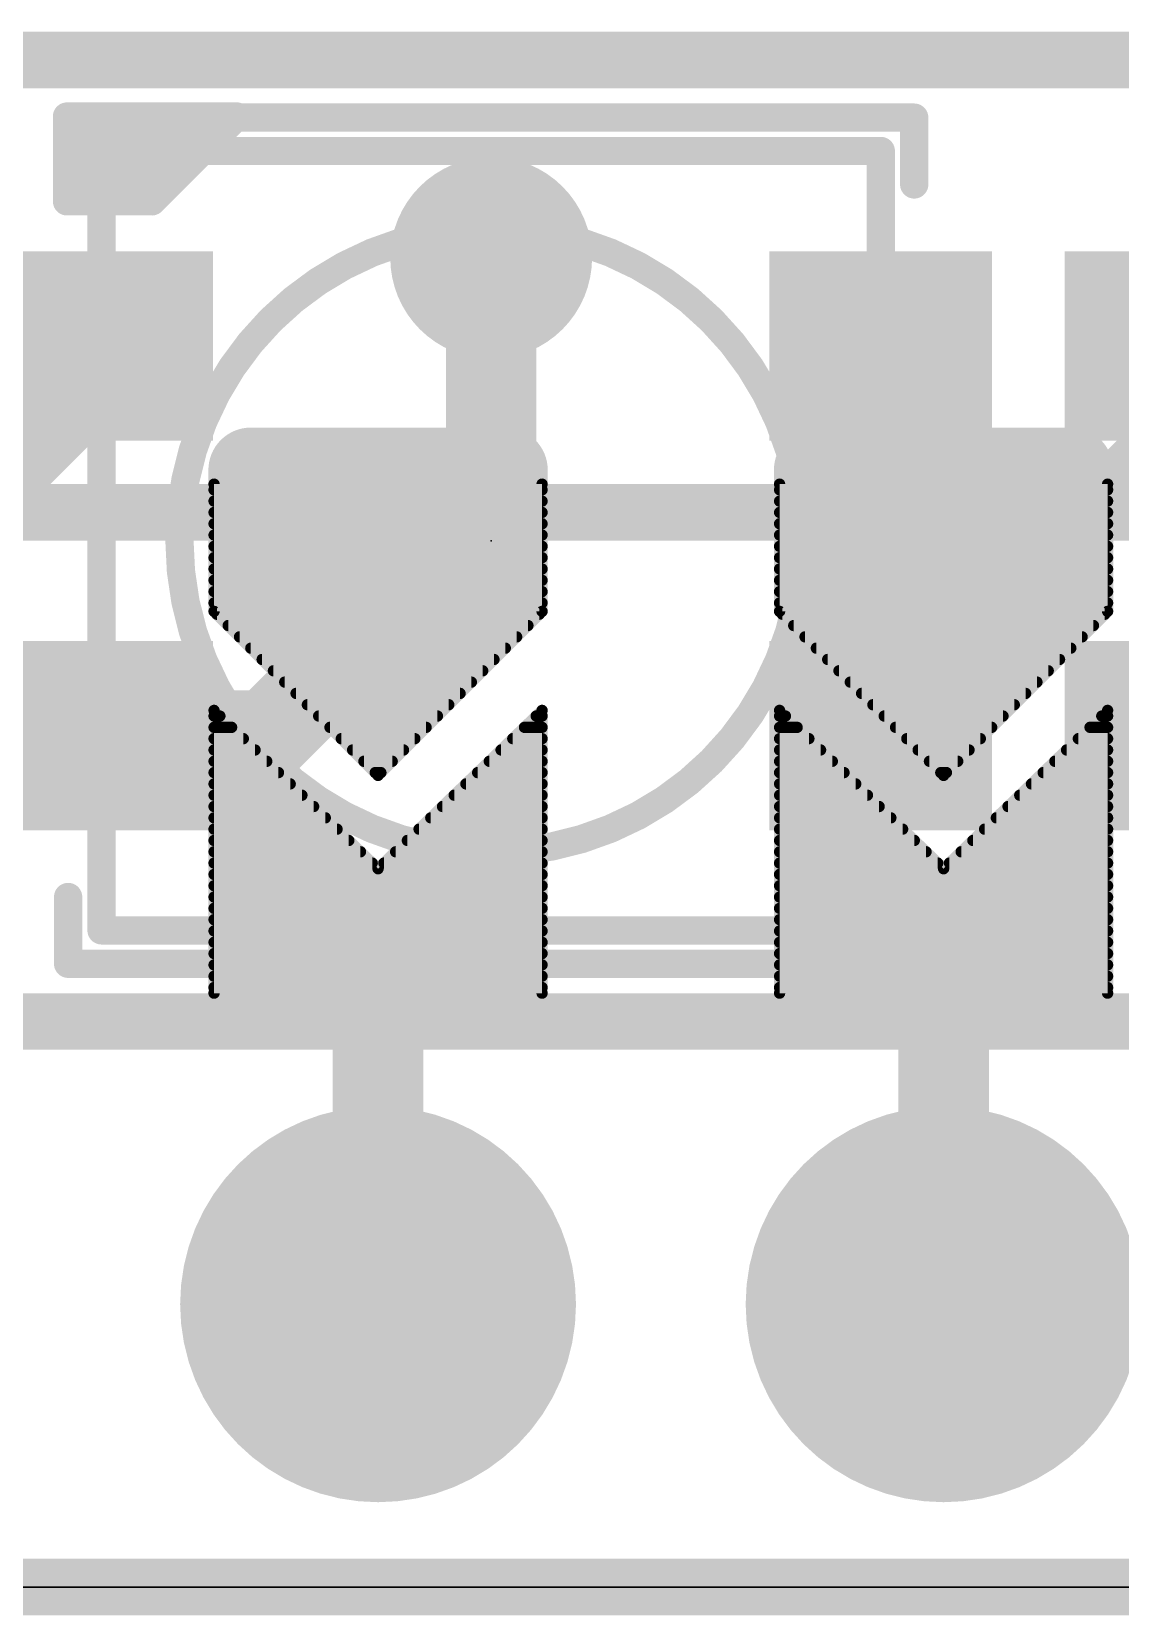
# Model space of a CAD drawing. Extents: x -9.8 to 63.1, y -5.4 to 29.5.
# Drawn here: x 30.19 to 35.08, y -0.13 to 6.98 of the extents above; entities that cross this region are included whole.
import ezdxf

# ---------------------------------------------------------------- set-up
doc = ezdxf.new("R2010")
doc.units = 0
for name, color, linetype in [('1', 12, 'CONTINUOUS'), ('16', 132, 'CONTINUOUS'), ('17', 110, 'CONTINUOUS'), ('18', 110, 'CONTINUOUS'), ('20', 4, 'CONTINUOUS'), ('21', 40, 'CONTINUOUS'), ('23', 53, 'CONTINUOUS'), ('47', 253, 'CONTINUOUS'), ('51', 253, 'CONTINUOUS')]:
    doc.layers.add(name, color=color, linetype=linetype)

# ---------------------------------------------------------------- blocks, each defined once
blk = doc.blocks.new('RECT')
blk.add_solid([(-0.5, -0.5), (0.5, -0.5), (-0.5, 0.5), (0.5, 0.5)])
blk = doc.blocks.new('ROUNDP')
at = {"const_width": 0.5}
blk.add_lwpolyline([(0, -0.25, 1), (0, 0.25, 1), (0, -0.25)], format="xyb", dxfattribs=at)
blk = doc.blocks.new('RECT121920X243840R50')
at = {"const_width": 0.1905}
blk.add_lwpolyline([(0.2858, -0.5715), (0.2858, 0.5715, 0.4142), (0.1905, 0.6668), (-0.1905, 0.6668, 0.4142), (-0.2858, 0.5715), (-0.2858, -0.5715, 0.4142), (-0.1905, -0.6668), (0.1905, -0.6668, 0.4142)], format="xyb", close=True, dxfattribs=at)
blk.add_solid([(-0.2159, -0.5969), (0.2159, -0.5969), (-0.2159, 0.5969), (0.2159, 0.5969)])
blk = doc.blocks.new('ROUNDV')
at = {"const_width": 0.5}
blk.add_lwpolyline([(0, -0.25, 1), (0, 0.25, 1), (0, -0.25)], format="xyb", dxfattribs=at)

msp = doc.modelspace()

# ---------------------------------------------------------------- linework, layer by layer
at = {"layer": '1'}
for points, const_width in [([(7.662, 6.858), (42.249, 6.858)], 0.254), ([(32.258, 4.826), (32.258, 5.969)], 0.4064), ([(30.508, 5.362), (30.508, 5.574)], 0.254), ([(29.182, 4.036), (30.508, 5.362)], 0.254), ([(34.008, 3.909), (35.334, 5.235)], 0.254), ([(31.256, 3.824), (32.258, 4.826)], 0.4064), ([(30.508, 3.824), (31.256, 3.824)], 0.4064), ([(34.008, 3.824), (34.008, 3.909)], 0.254), ([(7.747, 2.54), (45.339, 2.54)], 0.254), ([(0, 0), (50.8, 0)], 0.254)]:
    msp.add_lwpolyline(points, dxfattribs=dict(at, const_width=const_width))
for points, const_width in [([(32.3596, 5.969, 1), (32.1564, 5.969)], 0.2032), ([(30.5715, 5.574, 1), (30.4445, 5.574)], 0.127), ([(30.5529, 5.3171, 1), (30.4631, 5.4069)], 0.127), ([(30.4445, 5.362, 1), (30.5715, 5.362)], 0.127), ([(32.3298, 4.7542, 1), (32.1862, 4.8978)], 0.2032), ([(32.1564, 4.826, 1), (32.3596, 4.826)], 0.2032), ([(30.508, 3.9256, 1), (30.508, 3.7224)], 0.2032), ([(31.1842, 3.8958, 1), (31.3278, 3.7522)], 0.2032), ([(31.256, 3.7224, 1), (31.256, 3.9256)], 0.2032), ([(34.0715, 3.909, 1), (33.9445, 3.909)], 0.127), ([(33.9631, 3.9539, 1), (34.0529, 3.8641)], 0.127), ([(33.9445, 3.824, 1), (34.0715, 3.824)], 0.127)]:
    msp.add_lwpolyline(points, format="xyb", dxfattribs=dict(at, const_width=const_width))
at = {"layer": '16'}
for points, const_width in [([(32.258, 5.969), (32.131, 5.969)], 0.4064), ([(31.0134, 4.953), (31.0134, 4.3815)], 0.0508), ([(32.4866, 4.953), (31.0134, 4.953)], 0.0508), ([(32.4866, 4.3815), (32.4866, 4.953)], 0.0508), ([(33.5534, 4.953), (33.5534, 4.3815)], 0.0508), ([(35.0266, 4.953), (33.5534, 4.953)], 0.0508), ([(35.0266, 4.3815), (35.0266, 4.953)], 0.0508), ([(31.75, 4.826), (29.21, 4.826)], 0.254), ([(31.0134, 4.9276), (32.4866, 4.9276)], 0.0508), ([(34.29, 4.826), (31.75, 4.826)], 0.254), ([(33.5534, 4.9276), (35.0266, 4.9276)], 0.0508), ([(36.83, 4.826), (34.29, 4.826)], 0.254), ([(31.0134, 4.8768), (32.4866, 4.8768)], 0.0508), ([(31.0134, 4.826), (32.4866, 4.826)], 0.0508), ([(33.5534, 4.8768), (35.0266, 4.8768)], 0.0508), ([(33.5534, 4.826), (35.0266, 4.826)], 0.0508), ([(31.0134, 4.7752), (32.4866, 4.7752)], 0.0508), ([(33.5534, 4.7752), (35.0266, 4.7752)], 0.0508), ([(31.0134, 4.7244), (32.4866, 4.7244)], 0.0508), ([(31.0134, 4.6736), (32.4866, 4.6736)], 0.0508), ([(33.5534, 4.7244), (35.0266, 4.7244)], 0.0508), ([(33.5534, 4.6736), (35.0266, 4.6736)], 0.0508), ([(31.0134, 4.6228), (32.4866, 4.6228)], 0.0508), ([(33.5534, 4.6228), (35.0266, 4.6228)], 0.0508), ([(31.0134, 4.572), (32.4866, 4.572)], 0.0508), ([(33.5534, 4.572), (35.0266, 4.572)], 0.0508), ([(31.0134, 4.5212), (32.4866, 4.5212)], 0.0508), ([(31.0134, 4.4704), (32.4866, 4.4704)], 0.0508), ([(33.5534, 4.5212), (35.0266, 4.5212)], 0.0508), ([(33.5534, 4.4704), (35.0266, 4.4704)], 0.0508), ([(31.0134, 4.4196), (32.4866, 4.4196)], 0.0508), ([(33.5534, 4.4196), (35.0266, 4.4196)], 0.0508), ([(31.0134, 4.3815), (31.75, 3.6449)], 0.0508), ([(31.0261, 4.3688), (32.4739, 4.3688)], 0.0508), ([(31.0769, 4.318), (32.4231, 4.318)], 0.0508), ([(31.75, 3.6449), (32.4866, 4.3815)], 0.0508), ([(33.5534, 4.3815), (34.29, 3.6449)], 0.0508), ([(33.5661, 4.3688), (35.0139, 4.3688)], 0.0508), ([(33.6169, 4.318), (34.9631, 4.318)], 0.0508), ([(34.29, 3.6449), (35.0266, 4.3815)], 0.0508), ([(31.1277, 4.2672), (32.3723, 4.2672)], 0.0508), ([(33.6677, 4.2672), (34.9123, 4.2672)], 0.0508), ([(31.1785, 4.2164), (32.3215, 4.2164)], 0.0508), ([(33.7185, 4.2164), (34.8615, 4.2164)], 0.0508), ([(31.2293, 4.1656), (32.2707, 4.1656)], 0.0508), ([(31.2801, 4.1148), (32.2199, 4.1148)], 0.0508), ([(33.7693, 4.1656), (34.8107, 4.1656)], 0.0508), ([(33.8201, 4.1148), (34.7599, 4.1148)], 0.0508), ([(31.3309, 4.064), (32.1691, 4.064)], 0.0508), ([(33.8709, 4.064), (34.7091, 4.064)], 0.0508), ([(31.3817, 4.0132), (32.1183, 4.0132)], 0.0508), ([(31.4325, 3.9624), (32.0675, 3.9624)], 0.0508), ([(33.9217, 4.0132), (34.6583, 4.0132)], 0.0508), ([(33.9725, 3.9624), (34.6075, 3.9624)], 0.0508), ([(31.0134, 3.937), (31.75, 3.2258)], 0.0508), ([(31.0134, 2.667), (31.0134, 3.937)], 0.0508), ([(31.0134, 3.9116), (31.0397, 3.9116)], 0.0508), ([(31.4833, 3.9116), (32.0167, 3.9116)], 0.0508), ([(31.75, 3.2258), (32.4866, 3.937)], 0.0508), ([(32.4603, 3.9116), (32.4866, 3.9116)], 0.0508), ([(32.4866, 3.937), (32.4866, 2.667)], 0.0508), ([(33.5534, 3.937), (34.29, 3.2258)], 0.0508), ([(33.5534, 2.667), (33.5534, 3.937)], 0.0508), ([(33.5534, 3.9116), (33.5797, 3.9116)], 0.0508), ([(34.0233, 3.9116), (34.5567, 3.9116)], 0.0508), ([(34.29, 3.2258), (35.0266, 3.937)], 0.0508), ([(35.0003, 3.9116), (35.0266, 3.9116)], 0.0508), ([(35.0266, 3.937), (35.0266, 2.667)], 0.0508), ([(31.0134, 3.8608), (31.0923, 3.8608)], 0.0508), ([(31.5341, 3.8608), (31.9659, 3.8608)], 0.0508), ([(32.4077, 3.8608), (32.4866, 3.8608)], 0.0508), ([(33.5534, 3.8608), (33.6323, 3.8608)], 0.0508), ([(34.0741, 3.8608), (34.5059, 3.8608)], 0.0508), ([(34.9477, 3.8608), (35.0266, 3.8608)], 0.0508), ([(31.0134, 3.81), (31.1449, 3.81)], 0.0508), ([(31.0134, 3.7592), (31.1976, 3.7592)], 0.0508), ([(31.5849, 3.81), (31.9151, 3.81)], 0.0508), ([(31.6357, 3.7592), (31.8643, 3.7592)], 0.0508), ([(32.3025, 3.7592), (32.4866, 3.7592)], 0.0508), ([(32.3551, 3.81), (32.4866, 3.81)], 0.0508), ([(33.5534, 3.81), (33.6849, 3.81)], 0.0508), ([(33.5534, 3.7592), (33.7375, 3.7592)], 0.0508), ([(34.1249, 3.81), (34.4551, 3.81)], 0.0508), ([(34.1757, 3.7592), (34.4043, 3.7592)], 0.0508), ([(34.8424, 3.7592), (35.0266, 3.7592)], 0.0508), ([(34.8951, 3.81), (35.0266, 3.81)], 0.0508), ([(31.0134, 3.7084), (31.2502, 3.7084)], 0.0508), ([(31.6865, 3.7084), (31.8135, 3.7084)], 0.0508), ([(32.2498, 3.7084), (32.4866, 3.7084)], 0.0508), ([(33.5534, 3.7084), (33.7902, 3.7084)], 0.0508), ([(34.2265, 3.7084), (34.3535, 3.7084)], 0.0508), ([(34.7898, 3.7084), (35.0266, 3.7084)], 0.0508), ([(31.0134, 3.6576), (31.3028, 3.6576)], 0.0508), ([(31.0134, 3.6068), (31.3554, 3.6068)], 0.0508), ([(31.7373, 3.6576), (31.7627, 3.6576)], 0.0508), ([(32.1446, 3.6068), (32.4866, 3.6068)], 0.0508), ([(32.1972, 3.6576), (32.4866, 3.6576)], 0.0508), ([(33.5534, 3.6576), (33.8428, 3.6576)], 0.0508), ([(33.5534, 3.6068), (33.8954, 3.6068)], 0.0508), ([(34.2773, 3.6576), (34.3027, 3.6576)], 0.0508), ([(34.6846, 3.6068), (35.0266, 3.6068)], 0.0508), ([(34.7372, 3.6576), (35.0266, 3.6576)], 0.0508), ([(31.0134, 3.556), (31.408, 3.556)], 0.0508), ([(32.092, 3.556), (32.4866, 3.556)], 0.0508), ([(33.5534, 3.556), (33.948, 3.556)], 0.0508), ([(34.632, 3.556), (35.0266, 3.556)], 0.0508), ([(31.0134, 3.5052), (31.4606, 3.5052)], 0.0508), ([(32.0394, 3.5052), (32.4866, 3.5052)], 0.0508), ([(33.5534, 3.5052), (34.0006, 3.5052)], 0.0508), ([(34.5794, 3.5052), (35.0266, 3.5052)], 0.0508), ([(31.0134, 3.4544), (31.5132, 3.4544)], 0.0508), ([(31.0134, 3.4036), (31.5659, 3.4036)], 0.0508), ([(31.9342, 3.4036), (32.4866, 3.4036)], 0.0508), ([(31.9868, 3.4544), (32.4866, 3.4544)], 0.0508), ([(33.5534, 3.4544), (34.0532, 3.4544)], 0.0508), ([(33.5534, 3.4036), (34.1059, 3.4036)], 0.0508), ([(34.4742, 3.4036), (35.0266, 3.4036)], 0.0508), ([(34.5268, 3.4544), (35.0266, 3.4544)], 0.0508), ([(31.0134, 3.3528), (31.6185, 3.3528)], 0.0508), ([(31.8815, 3.3528), (32.4866, 3.3528)], 0.0508), ([(33.5534, 3.3528), (34.1585, 3.3528)], 0.0508), ([(34.4215, 3.3528), (35.0266, 3.3528)], 0.0508), ([(31.0134, 3.302), (31.6711, 3.302)], 0.0508), ([(31.0134, 3.2512), (31.7237, 3.2512)], 0.0508), ([(31.7763, 3.2512), (32.4866, 3.2512)], 0.0508), ([(31.8289, 3.302), (32.4866, 3.302)], 0.0508), ([(33.5534, 3.302), (34.2111, 3.302)], 0.0508), ([(33.5534, 3.2512), (34.2637, 3.2512)], 0.0508), ([(34.3163, 3.2512), (35.0266, 3.2512)], 0.0508), ([(34.3689, 3.302), (35.0266, 3.302)], 0.0508), ([(31.0134, 3.2004), (32.4866, 3.2004)], 0.0508), ([(33.5534, 3.2004), (35.0266, 3.2004)], 0.0508), ([(31.0134, 3.1496), (32.4866, 3.1496)], 0.0508), ([(33.5534, 3.1496), (35.0266, 3.1496)], 0.0508), ([(31.0134, 3.0988), (32.4866, 3.0988)], 0.0508), ([(31.0134, 3.048), (32.4866, 3.048)], 0.0508), ([(33.5534, 3.0988), (35.0266, 3.0988)], 0.0508), ([(33.5534, 3.048), (35.0266, 3.048)], 0.0508), ([(31.0134, 2.9972), (32.4866, 2.9972)], 0.0508), ([(31.75, 1.27), (31.75, 2.794)], 0.4064), ([(33.5534, 2.9972), (35.0266, 2.9972)], 0.0508), ([(34.29, 1.27), (34.29, 2.794)], 0.4064), ([(31.0134, 2.9464), (32.4866, 2.9464)], 0.0508), ([(31.0134, 2.8956), (32.4866, 2.8956)], 0.0508), ([(33.5534, 2.9464), (35.0266, 2.9464)], 0.0508), ([(33.5534, 2.8956), (35.0266, 2.8956)], 0.0508), ([(31.0134, 2.8448), (32.4866, 2.8448)], 0.0508), ([(33.5534, 2.8448), (35.0266, 2.8448)], 0.0508), ([(31.0134, 2.794), (32.4866, 2.794)], 0.0508), ([(33.5534, 2.794), (35.0266, 2.794)], 0.0508), ([(31.0134, 2.7432), (32.4866, 2.7432)], 0.0508), ([(31.0134, 2.6924), (32.4866, 2.6924)], 0.0508), ([(33.5534, 2.7432), (35.0266, 2.7432)], 0.0508), ([(33.5534, 2.6924), (35.0266, 2.6924)], 0.0508), ([(32.4866, 2.667), (31.0134, 2.667)], 0.0508), ([(35.0266, 2.667), (33.5534, 2.667)], 0.0508), ([(0, 0), (50.8, 0)], 0.254)]:
    msp.add_lwpolyline(points, dxfattribs=dict(at, const_width=const_width))
for points, const_width in [([(32.131, 6.0706, 1), (32.131, 5.8674)], 0.2032), ([(32.258, 5.8674, 1), (32.258, 6.0706)], 0.2032), ([(31.0261, 4.953, 1), (31.0007, 4.953)], 0.0254), ([(31.0134, 4.9657, 1), (31.0134, 4.9403)], 0.0254), ([(32.4993, 4.953, 1), (32.4739, 4.953)], 0.0254), ([(32.4866, 4.9403, 1), (32.4866, 4.9657)], 0.0254), ([(33.5661, 4.953, 1), (33.5407, 4.953)], 0.0254), ([(33.5534, 4.9657, 1), (33.5534, 4.9403)], 0.0254), ([(35.0393, 4.953, 1), (35.0139, 4.953)], 0.0254), ([(35.0266, 4.9403, 1), (35.0266, 4.9657)], 0.0254), ([(31.0134, 4.9403, 1), (31.0134, 4.9149)], 0.0254), ([(31.75, 4.8895, 1), (31.75, 4.7625)], 0.127), ([(31.75, 4.7625, 1), (31.75, 4.8895)], 0.127), ([(32.4866, 4.9149, 1), (32.4866, 4.9403)], 0.0254), ([(33.5534, 4.9403, 1), (33.5534, 4.9149)], 0.0254), ([(34.29, 4.8895, 1), (34.29, 4.7625)], 0.127), ([(34.29, 4.7625, 1), (34.29, 4.8895)], 0.127), ([(35.0266, 4.9149, 1), (35.0266, 4.9403)], 0.0254), ([(31.0134, 4.8895, 1), (31.0134, 4.8641)], 0.0254), ([(31.0134, 4.8387, 1), (31.0134, 4.8133)], 0.0254), ([(32.4866, 4.8641, 1), (32.4866, 4.8895)], 0.0254), ([(32.4866, 4.8133, 1), (32.4866, 4.8387)], 0.0254), ([(33.5534, 4.8895, 1), (33.5534, 4.8641)], 0.0254), ([(33.5534, 4.8387, 1), (33.5534, 4.8133)], 0.0254), ([(35.0266, 4.8641, 1), (35.0266, 4.8895)], 0.0254), ([(35.0266, 4.8133, 1), (35.0266, 4.8387)], 0.0254), ([(31.0134, 4.7879, 1), (31.0134, 4.7625)], 0.0254), ([(32.4866, 4.7625, 1), (32.4866, 4.7879)], 0.0254), ([(33.5534, 4.7879, 1), (33.5534, 4.7625)], 0.0254), ([(35.0266, 4.7625, 1), (35.0266, 4.7879)], 0.0254), ([(31.0134, 4.7371, 1), (31.0134, 4.7117)], 0.0254), ([(31.0134, 4.6863, 1), (31.0134, 4.6609)], 0.0254), ([(32.4866, 4.7117, 1), (32.4866, 4.7371)], 0.0254), ([(32.4866, 4.6609, 1), (32.4866, 4.6863)], 0.0254), ([(33.5534, 4.7371, 1), (33.5534, 4.7117)], 0.0254), ([(33.5534, 4.6863, 1), (33.5534, 4.6609)], 0.0254), ([(35.0266, 4.7117, 1), (35.0266, 4.7371)], 0.0254), ([(35.0266, 4.6609, 1), (35.0266, 4.6863)], 0.0254), ([(31.0134, 4.6355, 1), (31.0134, 4.6101)], 0.0254), ([(32.4866, 4.6101, 1), (32.4866, 4.6355)], 0.0254), ([(33.5534, 4.6355, 1), (33.5534, 4.6101)], 0.0254), ([(35.0266, 4.6101, 1), (35.0266, 4.6355)], 0.0254), ([(31.0134, 4.5847, 1), (31.0134, 4.5593)], 0.0254), ([(32.4866, 4.5593, 1), (32.4866, 4.5847)], 0.0254), ([(33.5534, 4.5847, 1), (33.5534, 4.5593)], 0.0254), ([(35.0266, 4.5593, 1), (35.0266, 4.5847)], 0.0254), ([(31.0134, 4.5339, 1), (31.0134, 4.5085)], 0.0254), ([(31.0134, 4.4831, 1), (31.0134, 4.4577)], 0.0254), ([(32.4866, 4.5085, 1), (32.4866, 4.5339)], 0.0254), ([(32.4866, 4.4577, 1), (32.4866, 4.4831)], 0.0254), ([(33.5534, 4.5339, 1), (33.5534, 4.5085)], 0.0254), ([(33.5534, 4.4831, 1), (33.5534, 4.4577)], 0.0254), ([(35.0266, 4.5085, 1), (35.0266, 4.5339)], 0.0254), ([(35.0266, 4.4577, 1), (35.0266, 4.4831)], 0.0254), ([(31.0134, 4.4323, 1), (31.0134, 4.4069)], 0.0254), ([(32.4866, 4.4069, 1), (32.4866, 4.4323)], 0.0254), ([(33.5534, 4.4323, 1), (33.5534, 4.4069)], 0.0254), ([(35.0266, 4.4069, 1), (35.0266, 4.4323)], 0.0254), ([(31.0224, 4.3905, 1), (31.0044, 4.3725)], 0.0254), ([(31.0007, 4.3815, 1), (31.0261, 4.3815)], 0.0254), ([(31.0261, 4.3815, 1), (31.0261, 4.3561)], 0.0254), ([(31.0769, 4.3307, 1), (31.0769, 4.3053)], 0.0254), ([(32.4231, 4.3053, 1), (32.4231, 4.3307)], 0.0254), ([(32.4739, 4.3815, 1), (32.4993, 4.3815)], 0.0254), ([(32.4739, 4.3561, 1), (32.4739, 4.3815)], 0.0254), ([(32.4956, 4.3725, 1), (32.4776, 4.3905)], 0.0254), ([(33.5624, 4.3905, 1), (33.5444, 4.3725)], 0.0254), ([(33.5407, 4.3815, 1), (33.5661, 4.3815)], 0.0254), ([(33.5661, 4.3815, 1), (33.5661, 4.3561)], 0.0254), ([(33.6169, 4.3307, 1), (33.6169, 4.3053)], 0.0254), ([(34.9631, 4.3053, 1), (34.9631, 4.3307)], 0.0254), ([(35.0139, 4.3815, 1), (35.0393, 4.3815)], 0.0254), ([(35.0139, 4.3561, 1), (35.0139, 4.3815)], 0.0254), ([(35.0356, 4.3725, 1), (35.0176, 4.3905)], 0.0254), ([(31.1277, 4.2799, 1), (31.1277, 4.2545)], 0.0254), ([(32.3723, 4.2545, 1), (32.3723, 4.2799)], 0.0254), ([(33.6677, 4.2799, 1), (33.6677, 4.2545)], 0.0254), ([(34.9123, 4.2545, 1), (34.9123, 4.2799)], 0.0254), ([(31.1785, 4.2291, 1), (31.1785, 4.2037)], 0.0254), ([(32.3215, 4.2037, 1), (32.3215, 4.2291)], 0.0254), ([(33.7185, 4.2291, 1), (33.7185, 4.2037)], 0.0254), ([(34.8615, 4.2037, 1), (34.8615, 4.2291)], 0.0254), ([(31.2293, 4.1783, 1), (31.2293, 4.1529)], 0.0254), ([(31.2801, 4.1275, 1), (31.2801, 4.1021)], 0.0254), ([(32.2199, 4.1021, 1), (32.2199, 4.1275)], 0.0254), ([(32.2707, 4.1529, 1), (32.2707, 4.1783)], 0.0254), ([(33.7693, 4.1783, 1), (33.7693, 4.1529)], 0.0254), ([(33.8201, 4.1275, 1), (33.8201, 4.1021)], 0.0254), ([(34.7599, 4.1021, 1), (34.7599, 4.1275)], 0.0254), ([(34.8107, 4.1529, 1), (34.8107, 4.1783)], 0.0254), ([(31.3309, 4.0767, 1), (31.3309, 4.0513)], 0.0254), ([(32.1691, 4.0513, 1), (32.1691, 4.0767)], 0.0254), ([(33.8709, 4.0767, 1), (33.8709, 4.0513)], 0.0254), ([(34.7091, 4.0513, 1), (34.7091, 4.0767)], 0.0254), ([(31.3817, 4.0259, 1), (31.3817, 4.0005)], 0.0254), ([(31.4325, 3.9751, 1), (31.4325, 3.9497)], 0.0254), ([(32.0675, 3.9497, 1), (32.0675, 3.9751)], 0.0254), ([(32.1183, 4.0005, 1), (32.1183, 4.0259)], 0.0254), ([(33.9217, 4.0259, 1), (33.9217, 4.0005)], 0.0254), ([(33.9725, 3.9751, 1), (33.9725, 3.9497)], 0.0254), ([(34.6075, 3.9497, 1), (34.6075, 3.9751)], 0.0254), ([(34.6583, 4.0005, 1), (34.6583, 4.0259)], 0.0254), ([(31.0222, 3.9461, 1), (31.0046, 3.9279)], 0.0254), ([(31.0261, 3.937, 1), (31.0007, 3.937)], 0.0254), ([(31.0134, 3.9243, 1), (31.0134, 3.8989)], 0.0254), ([(31.0397, 3.8989, 1), (31.0397, 3.9243)], 0.0254), ([(31.4833, 3.9243, 1), (31.4833, 3.8989)], 0.0254), ([(32.0167, 3.8989, 1), (32.0167, 3.9243)], 0.0254), ([(32.4603, 3.9243, 1), (32.4603, 3.8989)], 0.0254), ([(32.4993, 3.937, 1), (32.4739, 3.937)], 0.0254), ([(32.4954, 3.9279, 1), (32.4778, 3.9461)], 0.0254), ([(32.4866, 3.8989, 1), (32.4866, 3.9243)], 0.0254), ([(33.5622, 3.9461, 1), (33.5446, 3.9279)], 0.0254), ([(33.5661, 3.937, 1), (33.5407, 3.937)], 0.0254), ([(33.5534, 3.9243, 1), (33.5534, 3.8989)], 0.0254), ([(33.5797, 3.8989, 1), (33.5797, 3.9243)], 0.0254), ([(34.0233, 3.9243, 1), (34.0233, 3.8989)], 0.0254), ([(34.5567, 3.8989, 1), (34.5567, 3.9243)], 0.0254), ([(35.0003, 3.9243, 1), (35.0003, 3.8989)], 0.0254), ([(35.0393, 3.937, 1), (35.0139, 3.937)], 0.0254), ([(35.0354, 3.9279, 1), (35.0178, 3.9461)], 0.0254), ([(35.0266, 3.8989, 1), (35.0266, 3.9243)], 0.0254), ([(31.0134, 3.8735, 1), (31.0134, 3.8481)], 0.0254), ([(31.0923, 3.8481, 1), (31.0923, 3.8735)], 0.0254), ([(31.5341, 3.8735, 1), (31.5341, 3.8481)], 0.0254), ([(31.9659, 3.8481, 1), (31.9659, 3.8735)], 0.0254), ([(32.4077, 3.8735, 1), (32.4077, 3.8481)], 0.0254), ([(32.4866, 3.8481, 1), (32.4866, 3.8735)], 0.0254), ([(33.5534, 3.8735, 1), (33.5534, 3.8481)], 0.0254), ([(33.6323, 3.8481, 1), (33.6323, 3.8735)], 0.0254), ([(34.0741, 3.8735, 1), (34.0741, 3.8481)], 0.0254), ([(34.5059, 3.8481, 1), (34.5059, 3.8735)], 0.0254), ([(34.9477, 3.8735, 1), (34.9477, 3.8481)], 0.0254), ([(35.0266, 3.8481, 1), (35.0266, 3.8735)], 0.0254), ([(31.0134, 3.8227, 1), (31.0134, 3.7973)], 0.0254), ([(31.0134, 3.7719, 1), (31.0134, 3.7465)], 0.0254), ([(31.1449, 3.7973, 1), (31.1449, 3.8227)], 0.0254), ([(31.1976, 3.7465, 1), (31.1976, 3.7719)], 0.0254), ([(31.5849, 3.8227, 1), (31.5849, 3.7973)], 0.0254), ([(31.6357, 3.7719, 1), (31.6357, 3.7465)], 0.0254), ([(31.8643, 3.7465, 1), (31.8643, 3.7719)], 0.0254), ([(31.9151, 3.7973, 1), (31.9151, 3.8227)], 0.0254), ([(32.3025, 3.7719, 1), (32.3025, 3.7465)], 0.0254), ([(32.3551, 3.8227, 1), (32.3551, 3.7973)], 0.0254), ([(32.4866, 3.7973, 1), (32.4866, 3.8227)], 0.0254), ([(32.4866, 3.7465, 1), (32.4866, 3.7719)], 0.0254), ([(33.5534, 3.8227, 1), (33.5534, 3.7973)], 0.0254), ([(33.5534, 3.7719, 1), (33.5534, 3.7465)], 0.0254), ([(33.6849, 3.7973, 1), (33.6849, 3.8227)], 0.0254), ([(33.7375, 3.7465, 1), (33.7375, 3.7719)], 0.0254), ([(34.1249, 3.8227, 1), (34.1249, 3.7973)], 0.0254), ([(34.1757, 3.7719, 1), (34.1757, 3.7465)], 0.0254), ([(34.4043, 3.7465, 1), (34.4043, 3.7719)], 0.0254), ([(34.4551, 3.7973, 1), (34.4551, 3.8227)], 0.0254), ([(34.8424, 3.7719, 1), (34.8424, 3.7465)], 0.0254), ([(34.8951, 3.8227, 1), (34.8951, 3.7973)], 0.0254), ([(35.0266, 3.7973, 1), (35.0266, 3.8227)], 0.0254), ([(35.0266, 3.7465, 1), (35.0266, 3.7719)], 0.0254), ([(31.0134, 3.7211, 1), (31.0134, 3.6957)], 0.0254), ([(31.2502, 3.6957, 1), (31.2502, 3.7211)], 0.0254), ([(31.6865, 3.7211, 1), (31.6865, 3.6957)], 0.0254), ([(31.8135, 3.6957, 1), (31.8135, 3.7211)], 0.0254), ([(32.2498, 3.7211, 1), (32.2498, 3.6957)], 0.0254), ([(32.4866, 3.6957, 1), (32.4866, 3.7211)], 0.0254), ([(33.5534, 3.7211, 1), (33.5534, 3.6957)], 0.0254), ([(33.7902, 3.6957, 1), (33.7902, 3.7211)], 0.0254), ([(34.2265, 3.7211, 1), (34.2265, 3.6957)], 0.0254), ([(34.3535, 3.6957, 1), (34.3535, 3.7211)], 0.0254), ([(34.7898, 3.7211, 1), (34.7898, 3.6957)], 0.0254), ([(35.0266, 3.6957, 1), (35.0266, 3.7211)], 0.0254), ([(31.0134, 3.6703, 1), (31.0134, 3.6449)], 0.0254), ([(31.0134, 3.6195, 1), (31.0134, 3.5941)], 0.0254), ([(31.3028, 3.6449, 1), (31.3028, 3.6703)], 0.0254), ([(31.3554, 3.5941, 1), (31.3554, 3.6195)], 0.0254), ([(31.7373, 3.6703, 1), (31.7373, 3.6449)], 0.0254), ([(31.741, 3.6539, 1), (31.759, 3.6359)], 0.0254), ([(31.741, 3.6359, 1), (31.759, 3.6539)], 0.0254), ([(31.7627, 3.6449, 1), (31.7627, 3.6703)], 0.0254), ([(32.1446, 3.6195, 1), (32.1446, 3.5941)], 0.0254), ([(32.1972, 3.6703, 1), (32.1972, 3.6449)], 0.0254), ([(32.4866, 3.6449, 1), (32.4866, 3.6703)], 0.0254), ([(32.4866, 3.5941, 1), (32.4866, 3.6195)], 0.0254), ([(33.5534, 3.6703, 1), (33.5534, 3.6449)], 0.0254), ([(33.5534, 3.6195, 1), (33.5534, 3.5941)], 0.0254), ([(33.8428, 3.6449, 1), (33.8428, 3.6703)], 0.0254), ([(33.8954, 3.5941, 1), (33.8954, 3.6195)], 0.0254), ([(34.2773, 3.6703, 1), (34.2773, 3.6449)], 0.0254), ([(34.281, 3.6539, 1), (34.299, 3.6359)], 0.0254), ([(34.281, 3.6359, 1), (34.299, 3.6539)], 0.0254), ([(34.3027, 3.6449, 1), (34.3027, 3.6703)], 0.0254), ([(34.6846, 3.6195, 1), (34.6846, 3.5941)], 0.0254), ([(34.7372, 3.6703, 1), (34.7372, 3.6449)], 0.0254), ([(35.0266, 3.6449, 1), (35.0266, 3.6703)], 0.0254), ([(35.0266, 3.5941, 1), (35.0266, 3.6195)], 0.0254), ([(31.0134, 3.5687, 1), (31.0134, 3.5433)], 0.0254), ([(31.408, 3.5433, 1), (31.408, 3.5687)], 0.0254), ([(32.092, 3.5687, 1), (32.092, 3.5433)], 0.0254), ([(32.4866, 3.5433, 1), (32.4866, 3.5687)], 0.0254), ([(33.5534, 3.5687, 1), (33.5534, 3.5433)], 0.0254), ([(33.948, 3.5433, 1), (33.948, 3.5687)], 0.0254), ([(34.632, 3.5687, 1), (34.632, 3.5433)], 0.0254), ([(35.0266, 3.5433, 1), (35.0266, 3.5687)], 0.0254), ([(31.0134, 3.5179, 1), (31.0134, 3.4925)], 0.0254), ([(31.4606, 3.4925, 1), (31.4606, 3.5179)], 0.0254), ([(32.0394, 3.5179, 1), (32.0394, 3.4925)], 0.0254), ([(32.4866, 3.4925, 1), (32.4866, 3.5179)], 0.0254), ([(33.5534, 3.5179, 1), (33.5534, 3.4925)], 0.0254), ([(34.0006, 3.4925, 1), (34.0006, 3.5179)], 0.0254), ([(34.5794, 3.5179, 1), (34.5794, 3.4925)], 0.0254), ([(35.0266, 3.4925, 1), (35.0266, 3.5179)], 0.0254), ([(31.0134, 3.4671, 1), (31.0134, 3.4417)], 0.0254), ([(31.0134, 3.4163, 1), (31.0134, 3.3909)], 0.0254), ([(31.5132, 3.4417, 1), (31.5132, 3.4671)], 0.0254), ([(31.5659, 3.3909, 1), (31.5659, 3.4163)], 0.0254), ([(31.9342, 3.4163, 1), (31.9342, 3.3909)], 0.0254), ([(31.9868, 3.4671, 1), (31.9868, 3.4417)], 0.0254), ([(32.4866, 3.4417, 1), (32.4866, 3.4671)], 0.0254), ([(32.4866, 3.3909, 1), (32.4866, 3.4163)], 0.0254), ([(33.5534, 3.4671, 1), (33.5534, 3.4417)], 0.0254), ([(33.5534, 3.4163, 1), (33.5534, 3.3909)], 0.0254), ([(34.0532, 3.4417, 1), (34.0532, 3.4671)], 0.0254), ([(34.1059, 3.3909, 1), (34.1059, 3.4163)], 0.0254), ([(34.4742, 3.4163, 1), (34.4742, 3.3909)], 0.0254), ([(34.5268, 3.4671, 1), (34.5268, 3.4417)], 0.0254), ([(35.0266, 3.4417, 1), (35.0266, 3.4671)], 0.0254), ([(35.0266, 3.3909, 1), (35.0266, 3.4163)], 0.0254), ([(31.0134, 3.3655, 1), (31.0134, 3.3401)], 0.0254), ([(31.6185, 3.3401, 1), (31.6185, 3.3655)], 0.0254), ([(31.8815, 3.3655, 1), (31.8815, 3.3401)], 0.0254), ([(32.4866, 3.3401, 1), (32.4866, 3.3655)], 0.0254), ([(33.5534, 3.3655, 1), (33.5534, 3.3401)], 0.0254), ([(34.1585, 3.3401, 1), (34.1585, 3.3655)], 0.0254), ([(34.4215, 3.3655, 1), (34.4215, 3.3401)], 0.0254), ([(35.0266, 3.3401, 1), (35.0266, 3.3655)], 0.0254), ([(31.0134, 3.3147, 1), (31.0134, 3.2893)], 0.0254), ([(31.0134, 3.2639, 1), (31.0134, 3.2385)], 0.0254), ([(31.6711, 3.2893, 1), (31.6711, 3.3147)], 0.0254), ([(31.7237, 3.2385, 1), (31.7237, 3.2639)], 0.0254), ([(31.7763, 3.2639, 1), (31.7763, 3.2385)], 0.0254), ([(31.8289, 3.3147, 1), (31.8289, 3.2893)], 0.0254), ([(32.4866, 3.2893, 1), (32.4866, 3.3147)], 0.0254), ([(32.4866, 3.2385, 1), (32.4866, 3.2639)], 0.0254), ([(33.5534, 3.3147, 1), (33.5534, 3.2893)], 0.0254), ([(33.5534, 3.2639, 1), (33.5534, 3.2385)], 0.0254), ([(34.2111, 3.2893, 1), (34.2111, 3.3147)], 0.0254), ([(34.2637, 3.2385, 1), (34.2637, 3.2639)], 0.0254), ([(34.3163, 3.2639, 1), (34.3163, 3.2385)], 0.0254), ([(34.3689, 3.3147, 1), (34.3689, 3.2893)], 0.0254), ([(35.0266, 3.2893, 1), (35.0266, 3.3147)], 0.0254), ([(35.0266, 3.2385, 1), (35.0266, 3.2639)], 0.0254), ([(31.0134, 3.2131, 1), (31.0134, 3.1877)], 0.0254), ([(31.7412, 3.2349, 1), (31.7588, 3.2167)], 0.0254), ([(31.7412, 3.2167, 1), (31.7588, 3.2349)], 0.0254), ([(32.4866, 3.1877, 1), (32.4866, 3.2131)], 0.0254), ([(33.5534, 3.2131, 1), (33.5534, 3.1877)], 0.0254), ([(34.2812, 3.2349, 1), (34.2988, 3.2167)], 0.0254), ([(34.2812, 3.2167, 1), (34.2988, 3.2349)], 0.0254), ([(35.0266, 3.1877, 1), (35.0266, 3.2131)], 0.0254), ([(31.0134, 3.1623, 1), (31.0134, 3.1369)], 0.0254), ([(32.4866, 3.1369, 1), (32.4866, 3.1623)], 0.0254), ([(33.5534, 3.1623, 1), (33.5534, 3.1369)], 0.0254), ([(35.0266, 3.1369, 1), (35.0266, 3.1623)], 0.0254), ([(31.0134, 3.1115, 1), (31.0134, 3.0861)], 0.0254), ([(31.0134, 3.0607, 1), (31.0134, 3.0353)], 0.0254), ([(32.4866, 3.0861, 1), (32.4866, 3.1115)], 0.0254), ([(32.4866, 3.0353, 1), (32.4866, 3.0607)], 0.0254), ([(33.5534, 3.1115, 1), (33.5534, 3.0861)], 0.0254), ([(33.5534, 3.0607, 1), (33.5534, 3.0353)], 0.0254), ([(35.0266, 3.0861, 1), (35.0266, 3.1115)], 0.0254), ([(35.0266, 3.0353, 1), (35.0266, 3.0607)], 0.0254), ([(31.0134, 3.0099, 1), (31.0134, 2.9845)], 0.0254), ([(31.8516, 2.794, 1), (31.6484, 2.794)], 0.2032), ([(32.4866, 2.9845, 1), (32.4866, 3.0099)], 0.0254), ([(33.5534, 3.0099, 1), (33.5534, 2.9845)], 0.0254), ([(34.3916, 2.794, 1), (34.1884, 2.794)], 0.2032), ([(35.0266, 2.9845, 1), (35.0266, 3.0099)], 0.0254), ([(31.0134, 2.9591, 1), (31.0134, 2.9337)], 0.0254), ([(31.0134, 2.9083, 1), (31.0134, 2.8829)], 0.0254), ([(32.4866, 2.9337, 1), (32.4866, 2.9591)], 0.0254), ([(32.4866, 2.8829, 1), (32.4866, 2.9083)], 0.0254), ([(33.5534, 2.9591, 1), (33.5534, 2.9337)], 0.0254), ([(33.5534, 2.9083, 1), (33.5534, 2.8829)], 0.0254), ([(35.0266, 2.9337, 1), (35.0266, 2.9591)], 0.0254), ([(35.0266, 2.8829, 1), (35.0266, 2.9083)], 0.0254), ([(31.0134, 2.8575, 1), (31.0134, 2.8321)], 0.0254), ([(32.4866, 2.8321, 1), (32.4866, 2.8575)], 0.0254), ([(33.5534, 2.8575, 1), (33.5534, 2.8321)], 0.0254), ([(35.0266, 2.8321, 1), (35.0266, 2.8575)], 0.0254), ([(31.0134, 2.8067, 1), (31.0134, 2.7813)], 0.0254), ([(32.4866, 2.7813, 1), (32.4866, 2.8067)], 0.0254), ([(33.5534, 2.8067, 1), (33.5534, 2.7813)], 0.0254), ([(35.0266, 2.7813, 1), (35.0266, 2.8067)], 0.0254), ([(31.0134, 2.7559, 1), (31.0134, 2.7305)], 0.0254), ([(31.0134, 2.7051, 1), (31.0134, 2.6797)], 0.0254), ([(32.4866, 2.7305, 1), (32.4866, 2.7559)], 0.0254), ([(32.4866, 2.6797, 1), (32.4866, 2.7051)], 0.0254), ([(33.5534, 2.7559, 1), (33.5534, 2.7305)], 0.0254), ([(33.5534, 2.7051, 1), (33.5534, 2.6797)], 0.0254), ([(35.0266, 2.7305, 1), (35.0266, 2.7559)], 0.0254), ([(35.0266, 2.6797, 1), (35.0266, 2.7051)], 0.0254), ([(31.0134, 2.6797, 1), (31.0134, 2.6543)], 0.0254), ([(31.0007, 2.667, 1), (31.0261, 2.667)], 0.0254), ([(32.4739, 2.667, 1), (32.4993, 2.667)], 0.0254), ([(32.4866, 2.6543, 1), (32.4866, 2.6797)], 0.0254), ([(33.5534, 2.6797, 1), (33.5534, 2.6543)], 0.0254), ([(33.5407, 2.667, 1), (33.5661, 2.667)], 0.0254), ([(35.0139, 2.667, 1), (35.0393, 2.667)], 0.0254), ([(35.0266, 2.6543, 1), (35.0266, 2.6797)], 0.0254), ([(31.6484, 1.27, 1), (31.8516, 1.27)], 0.2032), ([(34.1884, 1.27, 1), (34.3916, 1.27)], 0.2032)]:
    msp.add_lwpolyline(points, format="xyb", dxfattribs=dict(at, const_width=const_width))
at = {"layer": '20'}
for p, q in [((48.26, 0), (2.54, 0)), ((2.54, 0), (48.26, 0))]:
    msp.add_line(p, q, dxfattribs=at)
at = {"layer": '21', "const_width": 0.127}
for points in [[(30.353, 6.604), (30.353, 6.223)], [(31.115, 6.604), (30.353, 6.604)], [(30.358, 6.299), (30.358, 6.599)], [(30.358, 6.599), (34.158, 6.599)], [(30.734, 6.223), (31.115, 6.604)], [(34.158, 6.599), (34.158, 6.299)], [(30.353, 6.477), (30.988, 6.477)], [(30.353, 6.35), (30.861, 6.35)], [(30.353, 6.223), (30.734, 6.223)], [(30.353, 6.223), (30.734, 6.223)], [(30.358, 3.099), (30.358, 2.799)], [(34.158, 2.799), (34.158, 3.099)], [(30.358, 2.799), (34.158, 2.799)]]:
    msp.add_lwpolyline(points, dxfattribs=at)
at = {"layer": '21', "const_width": 0.0635}
for points in [[(30.3848, 6.604, 1), (30.3213, 6.604)], [(30.353, 6.6357, 1), (30.353, 6.5723)], [(30.3897, 6.599, 1), (30.3263, 6.599)], [(30.358, 6.6307, 1), (30.358, 6.5673)], [(31.1375, 6.5815, 1), (31.0925, 6.6265)], [(31.115, 6.5723, 1), (31.115, 6.6357)], [(34.1898, 6.599, 1), (34.1262, 6.599)], [(34.158, 6.5673, 1), (34.158, 6.6307)], [(30.353, 6.5088, 1), (30.353, 6.4453)], [(30.988, 6.4453, 1), (30.988, 6.5088)], [(30.353, 6.3818, 1), (30.353, 6.3183)], [(30.861, 6.3183, 1), (30.861, 6.3818)], [(30.3263, 6.299, 1), (30.3897, 6.299)], [(34.1262, 6.299, 1), (34.1898, 6.299)], [(30.353, 6.2547, 1), (30.353, 6.1913)], [(30.353, 6.2547, 1), (30.353, 6.1913)], [(30.7115, 6.2455, 1), (30.7565, 6.2005)], [(30.734, 6.1913, 1), (30.734, 6.2547)], [(30.734, 6.1913, 1), (30.734, 6.2547)], [(30.3213, 6.223, 1), (30.3848, 6.223)], [(30.3897, 3.099, 1), (30.3263, 3.099)], [(34.1898, 3.099, 1), (34.1262, 3.099)], [(30.358, 2.8308, 1), (30.358, 2.7672)], [(34.158, 2.7672, 1), (34.158, 2.8308)], [(30.3263, 2.799, 1), (30.3897, 2.799)], [(34.1262, 2.799, 1), (34.1898, 2.799)]]:
    msp.add_lwpolyline(points, format="xyb", dxfattribs=at)
at = {"layer": '23'}
msp.add_point((32.258, 4.699), dxfattribs=at)
at = {"layer": '47', "const_width": 0.13}
msp.add_lwpolyline([(20.955, 0), (63.037, 0)], dxfattribs=at)
at = {"layer": '51'}
for points, const_width in [([(30.508, 6.4808, 1), (30.508, 6.4173)], 0.0635), ([(30.5398, 6.449, 1), (30.4763, 6.449)], 0.0635), ([(34.0398, 6.449, 1), (33.9763, 6.449)], 0.0635), ([(34.008, 6.4173, 1), (34.008, 6.4808)], 0.0635), ([(32.258, 3.299, 1), (32.258, 6.099, 1), (32.258, 3.299)], 0.127), ([(30.508, 2.9808, 1), (30.508, 2.9173)], 0.0635), ([(34.008, 2.9173, 1), (34.008, 2.9808)], 0.0635), ([(30.4763, 2.949, 1), (30.5398, 2.949)], 0.0635), ([(33.9763, 2.949, 1), (34.0398, 2.949)], 0.0635)]:
    msp.add_lwpolyline(points, format="xyb", dxfattribs=dict(at, const_width=const_width))
at = {"layer": '51', "const_width": 0.127}
for points in [[(30.508, 6.449), (34.008, 6.449)], [(30.508, 2.949), (30.508, 6.449)], [(34.008, 6.449), (34.008, 2.949)], [(34.008, 2.949), (30.508, 2.949)]]:
    msp.add_lwpolyline(points, dxfattribs=at)

# ---------------------------------------------------------------- block references
at = {"layer": '1', "xscale": 0.85, "rotation": 90}
for p in [(30.508, 5.574), (34.008, 5.574), (35.334, 5.574), (30.508, 3.824), (34.008, 3.824), (35.334, 3.824)]:
    msp.add_blockref('RECT', p, dxfattribs=at)
at = {"layer": '16', "rotation": 270}
for p in [(31.75, 4.826), (34.29, 4.826), (31.75, 2.794), (34.29, 2.794)]:
    msp.add_blockref('RECT121920X243840R50', p, dxfattribs=at)
at = {"layer": '17', "xscale": 1.778, "yscale": 1.778}
for p in [(31.75, 1.27), (31.75, 1.27), (34.29, 1.27), (34.29, 1.27)]:
    msp.add_blockref('ROUNDP', p, dxfattribs=at)
at = {"layer": '18', "xscale": 0.9064, "yscale": 0.9064}
msp.add_blockref('ROUNDV', (32.258, 5.969), dxfattribs=at)
msp.add_blockref('ROUNDV', (32.258, 5.969), dxfattribs=at)

doc.saveas('drawing.dxf')
